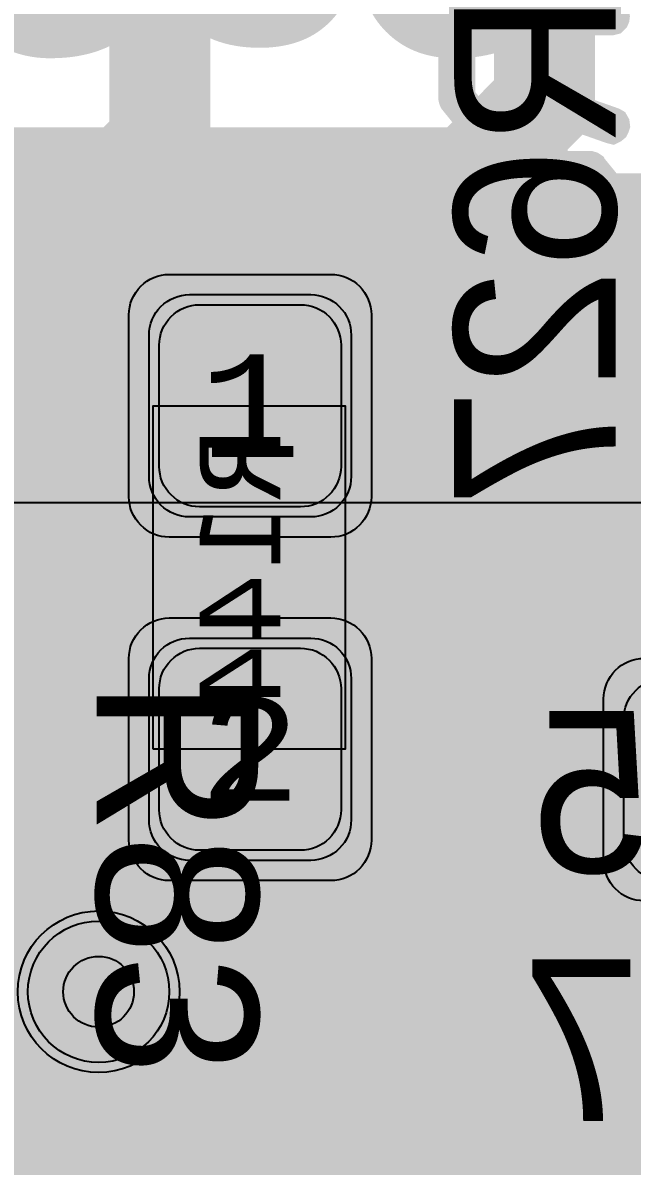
# Model space of a CAD drawing. Extents: x -28 to 199, y -61 to 255.
# Drawn here: x 132.12 to 135.14, y 121.84 to 127.5 of the extents above; entities that cross this region are included whole.
import ezdxf
from ezdxf.enums import TextEntityAlignment as Align

# ---------------------------------------------------------------- set-up
doc = ezdxf.new("R2010")
doc.units = 0
doc.header["$MEASUREMENT"] = 0
for name, color, linetype in [('ASSEMBLY_OUTLINES_BTM', 191, 'CONTINUOUS'), ('ASSEMBLY_OUTLINES_TOP', 102, 'CONTINUOUS'), ('ASSEMBLY_PART_NUMBERS_BTM', 191, 'CONTINUOUS'), ('ASSEMBLY_PART_NUMBERS_TOP', 102, 'CONTINUOUS'), ('ASSEMBLY_REF_DES_BTM', 191, 'CONTINUOUS'), ('DRILL_DRAWING', 21, 'CONTINUOUS'), ('GENERATED_SILKSCREEN_BTM', 255, 'CONTINUOUS'), ('GENERATED_SILKSCREEN_TOP', 140, 'CONTINUOUS'), ('PART_PADS_SMD_BTM', 10, 'CONTINUOUS'), ('PART_PADS_SMD_TOP', 150, 'CONTINUOUS'), ('PIN_NUMBERS_BTM', 8, 'CONTINUOUS'), ('PIN_NUMBERS_TOP', 8, 'CONTINUOUS'), ('PLACEMENT_OUTLINES_BTM', 222, 'CONTINUOUS'), ('PLACEMENT_OUTLINES_TOP', 130, 'CONTINUOUS'), ('PLANE_SHAPES_LAYER_2', 230, 'CONTINUOUS'), ('PLANE_SHAPES_LAYER_3', 81, 'CONTINUOUS'), ('SILKSCREEN_OUTLINES_BTM', 211, 'CONTINUOUS'), ('SILKSCREEN_OUTLINES_TOP', 150, 'CONTINUOUS'), ('SILKSCREEN_REF_DES_BTM', 211, 'CONTINUOUS'), ('SILKSCREEN_REF_DES_TOP', 150, 'CONTINUOUS'), ('SOLDERMASK_PADS_BTM', 12, 'CONTINUOUS'), ('SOLDERMASK_PADS_TOP', 180, 'CONTINUOUS'), ('SOLDERPASTE_PADS_BTM', 12, 'CONTINUOUS'), ('TRACES_LAYER_2', 230, 'CONTINUOUS'), ('TRACES_LAYER_3', 81, 'CONTINUOUS'), ('TRACES_LAYER_BOTTOM', 10, 'CONTINUOUS'), ('TRACES_LAYER_TOP', 150, 'CONTINUOUS'), ('VIA_HOLES_LAYER_2', 30, 'CONTINUOUS'), ('VIA_HOLES_LAYER_3', 30, 'CONTINUOUS'), ('VIA_HOLES_LAYER_BOTTOM', 30, 'CONTINUOUS'), ('VIA_HOLES_LAYER_TOP', 30, 'CONTINUOUS'), ('VIA_PADS_LAYER_2', 230, 'CONTINUOUS'), ('VIA_PADS_LAYER_3', 81, 'CONTINUOUS'), ('VIA_PADS_LAYER_BOTTOM', 10, 'CONTINUOUS'), ('VIA_PADS_LAYER_TOP', 150, 'CONTINUOUS')]:
    doc.layers.add(name, color=color, linetype=linetype)
doc.styles.add('COURIER_NEW', font='COUR.TTF')
doc.styles.add('VERDANA', font='verdana.TTF')
doc.styles.add('VERIBEST_GERBER_0', font='txt')

msp = doc.modelspace()

# ---------------------------------------------------------------- hatches: boundary and pattern name
at = {"layer": 'PLANE_SHAPES_LAYER_2'}
h = msp.add_hatch(color=256, dxfattribs=at)
h.paths.add_polyline_path([(169.5, 129.25), (149.5, 129.25), (142.25, 122), (142.25, 90.5), (147.5, 90.5), (147.5, 80), (154, 80), (154, 69.25), (131.75, 69.25), (131.75, 73.25), (121.25, 73.25), (121.25, 81), (110.5, 81), (110.5, 125.75), (106.5, 125.75), (106.5, 128.75), (93.5, 128.75), (93.5, 120.25), (91.75, 120.25), (91.75, 121.5), (80, 121.5), (80, 118.25), (73.25, 118.25), (73.25, 124.5), (67.5, 124.5), (67.5, 128), (57.75, 128), (57.75, 120.25), (55.25, 120.25), (55.25, 121.5), (47.5, 121.5), (47.5, 119), (35, 119), (35, 134.75), (32.75, 134.75), (32.75, 159.75), (29.25, 159.75), (29.25, 175.25), (22.5, 175.25), (22.5, 195.25), (17.25, 195.25), (17.25, 198), (22.5, 198), (22.5, 216.5), (40.25, 216.5), (40.25, 235.5), (54.5, 235.5), (54.5, 254), (87.25, 254), (87.25, 236.25), (86.25, 236.25), (86.25, 228.75), (81, 228.75), (81, 218.75), (95.25, 218.75), (95.25, 194.5), (87, 194.5), (87, 172), (131.1, 172), (131.1, 208.75), (115.5, 208.75), (115.5, 213.75), (106.75, 213.75), (106.75, 218.75), (110.25, 222.25), (110.25, 226.25), (142.5, 226.25), (142.5, 221.5), (160.5, 221.5), (160.5, 240.75), (169.5, 240.75)])
h.paths.add_polyline_path([(35.5, 149.5), (41.75, 149.5), (41.75, 152), (39.25, 152), (39.25, 154), (37.75, 154), (37.75, 152), (35.5, 152)], flags=16)
h.paths.add_polyline_path([(37.5, 125.75), (37.5, 128.75), (42.75, 128.75), (42.75, 125.75)], flags=16)
h.paths.add_polyline_path([(52, 127.75), (52, 130.75), (54.25, 130.75), (54.25, 127.75)], flags=16)
h.paths.add_polyline_path([(50.75, 219.5), (50.75, 226.5), (71.75, 226.5), (71.75, 219.5)], flags=16)
h.paths.add_polyline_path([(66.5, 150.75), (66.5, 177.5), (72.25, 177.5), (72.25, 150.75)], flags=16)
h.paths.add_polyline_path([(47.25, 185.25), (73, 185.25), (73, 188.25), (70.25, 188.25), (70.25, 191), (47.25, 191)], flags=16)
h.paths.add_polyline_path([(84.5, 208), (84.5, 212.75), (85, 212.75), (85, 208)], flags=16)
h.paths.add_polyline_path([(61.5, 137.25), (87.75, 137.25), (87.75, 140.5), (84.75, 140.5), (84.75, 143), (61.5, 143)], flags=16)
h.paths.add_polyline_path([(88.75, 127), (88.75, 130), (91, 130), (91, 127)], flags=16)
h.paths.add_polyline_path([(85.5, 130.25), (85.5, 132.5), (91, 132.5), (91, 130.25)], flags=16)
h.paths.add_polyline_path([(108.75, 142.25), (135.75, 142.25), (135.75, 145.75), (132.25, 145.75), (132.25, 149), (108.75, 149)], flags=16)
h.paths.add_polyline_path([(114.25, 126.75), (140.75, 126.75), (140.75, 129.75), (137.25, 129.75), (137.25, 133), (114.25, 133)], flags=16)
h.paths.add_polyline_path([(155.25, 180.25), (166.25, 180.25), (166.25, 186.25), (152.25, 186.25), (152.25, 183), (155.25, 183)], flags=16)
at = {"layer": 'PLANE_SHAPES_LAYER_3'}
h = msp.add_hatch(color=256, dxfattribs=at)
h.paths.add_polyline_path([(169.5, 129.25), (149.5, 129.25), (142.25, 122), (142.25, 90.5), (147.5, 90.5), (147.5, 80), (154, 80), (154, 69.25), (131.75, 69.25), (131.75, 73.25), (121.25, 73.25), (121.25, 81), (110.5, 81), (110.5, 125.75), (106.5, 125.75), (106.5, 128.75), (93.5, 128.75), (93.5, 120.25), (91.75, 120.25), (91.75, 121.5), (80, 121.5), (80, 118.25), (73.25, 118.25), (73.25, 124.5), (67.5, 124.5), (67.5, 127.75), (58.25, 127.75), (58.25, 130.25), (88.75, 130.25), (88.75, 127), (91, 127), (91, 132.5), (55, 132.5), (55, 131.25), (52, 131.25), (52, 127.75), (55, 127.75), (55, 127.25), (57.75, 127.25), (57.75, 120.25), (55.25, 120.25), (55.25, 121.5), (47.5, 121.5), (47.5, 119), (35, 119), (35, 134.75), (32.75, 134.75), (32.75, 159.75), (29.25, 159.75), (29.25, 175.25), (22.5, 175.25), (22.5, 195.25), (17.25, 195.25), (17.25, 198), (22.5, 198), (22.5, 216.5), (40.25, 216.5), (40.25, 235.5), (54.5, 235.5), (54.5, 254), (87.25, 254), (87.25, 236.25), (86.25, 236.25), (86.25, 228.75), (81, 228.75), (81, 218.75), (95.25, 218.75), (95.25, 194.5), (87, 194.5), (87, 172), (131.1, 172), (131.1, 208.75), (115.5, 208.75), (115.5, 213.75), (106.75, 213.75), (106.75, 218.75), (110.25, 222.25), (110.25, 226.25), (142.5, 226.25), (142.5, 221.5), (160.5, 221.5), (160.5, 240.75), (169.5, 240.75)])
h.paths.add_polyline_path([(35.5, 149.5), (41.75, 149.5), (41.75, 152), (39.25, 152), (39.25, 154), (37.75, 154), (37.75, 152), (35.5, 152)], flags=16)
h.paths.add_polyline_path([(37.5, 125.75), (37.5, 128.75), (42.75, 128.75), (42.75, 125.75)], flags=16)
h.paths.add_polyline_path([(50.75, 219.5), (50.75, 226.5), (71.75, 226.5), (71.75, 219.5)], flags=16)
h.paths.add_polyline_path([(66.5, 150.75), (66.5, 177.5), (72.25, 177.5), (72.25, 150.75)], flags=16)
h.paths.add_polyline_path([(47.25, 185.25), (73, 185.25), (73, 188.25), (70.25, 188.25), (70.25, 191), (47.25, 191)], flags=16)
h.paths.add_polyline_path([(84.5, 208), (84.5, 212.75), (85, 212.75), (85, 208)], flags=16)
h.paths.add_polyline_path([(61.5, 137.25), (87.75, 137.25), (87.75, 140.5), (84.75, 140.5), (84.75, 143), (61.5, 143)], flags=16)
h.paths.add_polyline_path([(108.75, 142.25), (135.75, 142.25), (135.75, 145.75), (132.25, 145.75), (132.25, 149), (108.75, 149)], flags=16)
h.paths.add_polyline_path([(114.25, 126.75), (140.75, 126.75), (140.75, 129.75), (137.25, 129.75), (137.25, 133), (114.25, 133)], flags=16)
h.paths.add_polyline_path([(155.25, 180.25), (166.25, 180.25), (166.25, 186.25), (152.25, 186.25), (152.25, 183), (155.25, 183)], flags=16)
at = {"layer": 'VIA_HOLES_LAYER_2'}
h = msp.add_hatch(color=256, dxfattribs=at)
edge = h.paths.add_edge_path()
edge.add_arc((132.5, 122.7), 0.175, 0, 360)
at = {"layer": 'VIA_HOLES_LAYER_3'}
h = msp.add_hatch(color=256, dxfattribs=at)
edge = h.paths.add_edge_path()
edge.add_arc((132.5, 122.7), 0.175, 0, 360)
at = {"layer": 'VIA_HOLES_LAYER_BOTTOM'}
h = msp.add_hatch(color=256, dxfattribs=at)
edge = h.paths.add_edge_path()
edge.add_arc((132.5, 122.7), 0.175, 0, 360)
at = {"layer": 'VIA_HOLES_LAYER_TOP'}
h = msp.add_hatch(color=256, dxfattribs=at)
edge = h.paths.add_edge_path()
edge.add_arc((132.5, 122.7), 0.175, 0, 360)

# ---------------------------------------------------------------- linework, layer by layer
at = {"layer": 'ASSEMBLY_OUTLINES_BTM'}
msp.add_lwpolyline([(132.77, 123.9), (132.77, 125.6), (133.72, 125.6), (133.72, 123.9)], close=True, dxfattribs=at)
at = {"layer": 'ASSEMBLY_OUTLINES_TOP', "const_width": 0.2}
msp.add_lwpolyline([(110.58, 125.12), (110.58, 134.42), (143.78, 134.42), (143.78, 125.12)], close=True, dxfattribs=at)
at = {"layer": 'GENERATED_SILKSCREEN_BTM', "const_width": 0.15}
for points in [[(134.5608, 126.9756), (134.5592, 126.9732), (134.5552, 126.9724), (134.5512, 126.97), (134.5472, 126.97), (134.3824, 126.97), (134.3784, 126.97), (134.376, 126.9724), (134.3736, 126.9724), (134.3728, 126.9732), (134.372, 126.974), (134.3696, 126.9756), (134.26, 127.1116), (134.2584, 127.1156), (134.2576, 127.118), (134.2568, 127.122), (134.2568, 127.5252), (134.2584, 127.5324), (134.2624, 127.5364), (134.2672, 127.5412), (134.2728, 127.5428), (135.0408, 127.5428), (135.0472, 127.5412), (135.0512, 127.5372), (135.0536, 127.5324), (135.0544, 127.5268), (135.0536, 127.5204), (135.0512, 127.5148), (135.0472, 127.5108), (135.0408, 127.5092), (134.6728, 127.5092), (134.6728, 127.1332), (135.0456, 127.002), (135.0512, 126.9988), (135.0544, 126.9932), (135.0552, 126.9868), (135.0536, 126.982), (135.0512, 126.9772), (135.0464, 126.9732), (135.0416, 126.9708), (135.0352, 126.9724), (134.6624, 127.1036), (134.5608, 126.9756)], [(134.2896, 127.5092), (134.2896, 127.126), (134.3904, 127.002), (134.5392, 127.002), (134.6408, 127.126), (134.6408, 127.5092), (134.2896, 127.5092)], [(134.26, 126.3548), (134.3696, 126.2204), (134.3736, 126.2164), (134.38, 126.2156), (134.384, 126.2164), (134.3888, 126.218), (134.392, 126.2204), (134.3952, 126.2244), (134.3976, 126.2284), (134.3984, 126.2324), (134.3984, 126.2364), (134.396, 126.2396), (134.2896, 126.3708), (134.2896, 126.63), (134.3904, 126.7532), (134.6776, 126.7532), (134.5888, 126.6444), (134.588, 126.6412), (134.5872, 126.6396), (134.5872, 126.6388), (134.5864, 126.6388), (134.5856, 126.6348), (134.5856, 126.3652), (134.5864, 126.362), (134.5872, 126.3612), (134.5872, 126.3604), (134.588, 126.358), (134.5888, 126.3548), (134.6976, 126.2204), (134.7, 126.2196), (134.7008, 126.218), (134.7016, 126.2172), (134.7032, 126.2172), (134.7088, 126.2156), (134.7112, 126.2148), (134.9312, 126.2148), (134.9352, 126.2156), (134.9384, 126.2172), (134.9416, 126.218), (134.944, 126.2204), (135.0536, 126.3548), (135.0552, 126.3588), (135.056, 126.3596), (135.056, 126.3612), (135.0568, 126.3628), (135.0568, 126.3636), (135.0568, 126.3652), (135.0568, 126.6348), (135.056, 126.638), (135.0552, 126.6412), (135.0536, 126.6444), (134.944, 126.7788), (134.9424, 126.7804), (134.9416, 126.782), (134.9392, 126.7836), (134.9336, 126.7852), (134.9312, 126.786), (134.3824, 126.786), (134.3784, 126.7852), (134.3752, 126.7836), (134.3736, 126.782), (134.372, 126.7804), (134.3696, 126.7788), (134.26, 126.6444), (134.2592, 126.6412), (134.2584, 126.6388), (134.2576, 126.638), (134.2568, 126.6348), (134.2568, 126.3652), (134.2576, 126.362), (134.2576, 126.3612), (134.2584, 126.3604), (134.2592, 126.358), (134.26, 126.3548)], [(134.7192, 126.7532), (134.9232, 126.7532), (135.024, 126.63), (135.024, 126.3716), (134.9232, 126.2468), (134.7192, 126.2468), (134.6176, 126.3716), (134.6176, 126.63), (134.7192, 126.7532)], [(134.26, 125.5988), (134.3696, 125.4644), (134.3736, 125.462), (134.3768, 125.4612), (134.3792, 125.4596), (134.3824, 125.4588), (134.492, 125.4588), (134.4944, 125.4596), (134.5, 125.4612), (134.504, 125.462), (134.5056, 125.4644), (134.9384, 125.9972), (135.024, 125.9972), (135.024, 125.4748), (135.0256, 125.4692), (135.0288, 125.4644), (135.0344, 125.462), (135.0408, 125.4612), (135.0464, 125.462), (135.052, 125.4644), (135.0552, 125.4692), (135.0568, 125.4748), (135.0568, 126.014), (135.0552, 126.0204), (135.0512, 126.0244), (135.0472, 126.0284), (135.0408, 126.03), (134.9312, 126.03), (134.9288, 126.0292), (134.9232, 126.0276), (134.9208, 126.026), (134.9192, 126.0244), (134.9176, 126.0228), (134.484, 125.4908), (134.3904, 125.4908), (134.2896, 125.6156), (134.2896, 125.874), (134.396, 126.0044), (134.3976, 126.01), (134.3968, 126.0148), (134.3944, 126.0204), (134.3896, 126.0236), (134.3848, 126.0268), (134.3792, 126.0276), (134.3736, 126.0268), (134.3696, 126.0228), (134.26, 125.8884), (134.2592, 125.8852), (134.2584, 125.8828), (134.2576, 125.882), (134.2568, 125.8788), (134.2568, 125.6092), (134.2576, 125.606), (134.2576, 125.6052), (134.2584, 125.6044), (134.2592, 125.602), (134.26, 125.5988)], [(135.0328, 125.1636), (135.0384, 125.1652), (135.044, 125.1644), (135.0488, 125.1604), (135.052, 125.1564), (135.0536, 125.1508), (135.0544, 125.1452), (135.052, 125.1404), (135.048, 125.1364), (134.2808, 124.7052), (134.2768, 124.7036), (134.2736, 124.7036), (134.2704, 124.7036), (134.2672, 124.7052), (134.2624, 124.7076), (134.2592, 124.7108), (134.2576, 124.7148), (134.2568, 124.7188), (134.2568, 125.2588), (134.2584, 125.2644), (134.2624, 125.2684), (134.2672, 125.2716), (134.2736, 125.2724), (134.2792, 125.2716), (134.2848, 125.2684), (134.2888, 125.2644), (134.2896, 125.2588), (134.2896, 124.746), (135.0328, 125.1636)], [(134.6736, 123.8012), (134.6768, 123.8004), (134.6792, 123.7996), (134.6824, 123.798), (134.7912, 123.71), (134.7912, 124.0436), (134.2688, 124.0436), (134.2632, 124.0452), (134.2584, 124.0484), (134.256, 124.054), (134.2552, 124.0596), (134.256, 124.066), (134.2584, 124.0708), (134.2632, 124.0748), (134.2688, 124.0764), (134.8088, 124.0764), (134.8144, 124.0748), (134.8192, 124.0708), (134.8232, 124.066), (134.8248, 124.0604), (134.8248, 123.6756), (134.824, 123.67), (134.8216, 123.666), (134.8184, 123.6636), (134.8128, 123.662), (134.8096, 123.6604), (134.8056, 123.6596), (134.8016, 123.6604), (134.7984, 123.6628), (134.668, 123.7692), (134.4096, 123.7692), (134.2848, 123.6676), (134.2848, 123.41), (134.4096, 123.31), (134.668, 123.31), (134.7984, 123.4156), (134.804, 123.418), (134.8088, 123.418), (134.8144, 123.4148), (134.8184, 123.4108), (134.8216, 123.4052), (134.8232, 123.3996), (134.8224, 123.3964), (134.8216, 123.394), (134.82, 123.3916), (134.8176, 123.39), (134.6824, 123.2796), (134.68, 123.278), (134.6768, 123.278), (134.6736, 123.2764), (134.404, 123.2764), (134.4024, 123.2764), (134.4008, 123.2772), (134.4, 123.2772), (134.3984, 123.278), (134.3968, 123.278), (134.3936, 123.2796), (134.2584, 123.39), (134.256, 123.3924), (134.2552, 123.394), (134.2536, 123.3988), (134.2528, 123.402), (134.2528, 123.6756), (134.2536, 123.6788), (134.2552, 123.6836), (134.2552, 123.6852), (134.2568, 123.686), (134.2576, 123.6876), (134.2584, 123.6892), (134.3936, 123.798), (134.3976, 123.7996), (134.4008, 123.8004), (134.404, 123.8012), (134.6736, 123.8012)], [(135.5472, 124.0436), (135.0248, 124.0436), (135.0192, 124.0452), (135.0144, 124.0484), (135.012, 124.054), (135.0112, 124.0596), (135.012, 124.066), (135.0144, 124.0708), (135.0192, 124.0748), (135.0248, 124.0764), (135.5648, 124.0764)], [(135.4296, 123.2764), (135.16, 123.2764), (135.1584, 123.2764), (135.1568, 123.2772), (135.156, 123.2772), (135.1544, 123.278), (135.1528, 123.278), (135.1496, 123.2796), (135.0144, 123.39), (135.012, 123.3924), (135.0112, 123.394), (135.0096, 123.3988), (135.0088, 123.402), (135.0088, 123.6756), (135.0096, 123.6788), (135.0112, 123.6836), (135.0112, 123.6852), (135.0128, 123.686), (135.0136, 123.6876), (135.0144, 123.6892), (135.1496, 123.798), (135.1536, 123.7996), (135.1568, 123.8004), (135.16, 123.8012), (135.4296, 123.8012)], [(135.424, 123.7692), (135.1656, 123.7692), (135.0408, 123.6676), (135.0408, 123.41), (135.1656, 123.31), (135.424, 123.31)], [(134.6936, 122.0704), (134.6952, 122.0648), (134.6944, 122.0592), (134.6912, 122.0544), (134.6864, 122.0512), (134.6808, 122.0496), (134.6752, 122.0488), (134.6704, 122.0504), (134.6664, 122.0552), (134.2352, 122.8224), (134.2336, 122.8264), (134.2336, 122.8296), (134.2336, 122.8328), (134.2352, 122.836), (134.2376, 122.8408), (134.2408, 122.844), (134.2448, 122.8456), (134.2488, 122.8464), (134.7888, 122.8464), (134.7944, 122.8448), (134.7992, 122.8408), (134.8016, 122.836), (134.8024, 122.8296), (134.8016, 122.824), (134.7992, 122.8184), (134.7944, 122.8144), (134.7888, 122.8136), (134.276, 122.8136), (134.6936, 122.0704)], [(135.4168, 122.0464), (135.1048, 122.0464), (135.0992, 122.0472), (135.0944, 122.0512), (135.092, 122.0568), (135.0912, 122.0624), (135.092, 122.0688), (135.0944, 122.0744), (135.0992, 122.0776), (135.1048, 122.0792), (135.2456, 122.0792)]]:
    msp.add_lwpolyline(points, dxfattribs=at)
for points in [[(132.770005, 124.457911, 1.22306e-05), (132.769995, 124.457902), (132.769995, 125.042098, 1.22306e-05), (132.770005, 125.042089), (132.770005, 124.457911)], [(133.720005, 124.466156, 1.1642e-05), (133.719995, 124.466164), (133.719995, 125.033836, 1.1642e-05), (133.720005, 125.033844), (133.720005, 124.466156)]]:
    msp.add_lwpolyline(points, format="xyb", dxfattribs=at)
at = {"layer": 'GENERATED_SILKSCREEN_TOP', "const_width": 0.15}
for points in [[(143.780005, 125.12, -0.4142135624), (143.78, 125.119995), (125.184998, 125.119995, 6.3355e-06), (125.185002, 125.120005), (143.779995, 125.120005), (143.779995, 134.419995), (131.984998, 134.419995, 6.3355e-06), (131.985002, 134.420005), (143.78, 134.420005, -0.4142135624), (143.780005, 134.42), (143.780005, 125.12)], [(133.293205, 122.944399), (133.292405, 122.941199), (133.291605, 122.936399, -0.1845275513), (133.291603, 122.936396), (133.289204, 122.933197, -0.0710678132), (133.289203, 122.933196), (133.206804, 122.853197, -0.0710678114), (133.206803, 122.853196), (133.202003, 122.849996, -0.1119910928), (133.202001, 122.849995), (133.198801, 122.849195), (133.195601, 122.848395, -0.0990195147), (133.195599, 122.848395), (133.0004, 122.848395, -0.2360679784), (133.000396, 122.848397), (132.9988, 122.849195), (132.998001, 122.849195, -0.1454891684), (132.997998, 122.849195), (132.9212, 122.874794), (132.891682, 122.864955, 6.3355e-06), (132.891678, 122.864965), (132.921198, 122.874805, -0.1865745333), (132.921202, 122.874805), (132.998002, 122.849205), (132.9988, 122.849205, -0.2360679778), (132.998804, 122.849203), (133.0004, 122.848405), (133.195599, 122.848405), (133.198799, 122.849205), (133.201998, 122.850005), (133.206797, 122.853204), (133.289196, 122.933203), (133.291595, 122.936402), (133.292395, 122.941201), (133.293195, 122.944401), (133.293195, 123.240398), (133.292395, 123.242798), (133.292395, 123.242799), (133.291595, 123.245998), (133.289196, 123.249197), (133.206797, 123.329196), (133.202798, 123.332395), (133.198798, 123.333995), (132.998803, 123.333995), (132.998004, 123.333196, -0.1622776609), (132.998001, 123.333195), (132.921202, 123.307595, -0.1865745338), (132.921198, 123.307595), (132.844399, 123.333195, -0.1622776609), (132.844396, 123.333196), (132.843597, 123.333995), (132.5868, 123.333995), (132.583605, 123.332397, -0.0710678114), (132.583604, 123.332396), (132.580404, 123.329196, -0.1119910925), (132.580402, 123.329195), (132.498005, 123.249198, -0.1119910928), (132.498004, 123.249196), (132.494804, 123.245996), (132.494005, 123.242799), (132.494005, 123.242798), (132.493205, 123.240398), (132.493205, 123.124946, 5.8824e-06), (132.493195, 123.124946), (132.493195, 123.240402), (132.493995, 123.242802, -0.049388989), (132.493995, 123.242803), (132.494795, 123.246001, -0.1667818979), (132.494796, 123.246004), (132.497996, 123.249204, -0.1119910925), (132.497998, 123.249205), (132.580395, 123.329202, -0.1119910934), (132.580396, 123.329204), (132.583596, 123.332404, -0.2617450015), (132.583601, 123.332405), (132.586796, 123.334003, -0.2360679784), (132.5868, 123.334005), (132.843598, 123.334005, -0.36246461), (132.843604, 123.334004), (132.844404, 123.333205), (132.9212, 123.307606), (132.997997, 123.333205), (132.998796, 123.334004, -0.36246461), (132.998802, 123.334005), (133.198799, 123.334005, -0.1454891684), (133.198802, 123.334005), (133.202802, 123.332405, -0.1622776602), (133.202804, 123.332403), (133.206803, 123.329204, -0.0710678114), (133.206804, 123.329203), (133.289203, 123.249204, -0.0710678132), (133.289204, 123.249203), (133.291603, 123.246004, -0.1845275513), (133.291605, 123.246001), (133.292405, 123.242803, -0.0493889887), (133.292405, 123.242802), (133.293205, 123.240402), (133.293205, 122.944399)], [(132.904405, 122.9036, -0.3066784418), (132.904402, 122.903595), (132.877815, 122.89463, 6.0563e-06), (132.87781, 122.894639), (132.904395, 122.903604), (132.904395, 123.280396), (132.835599, 123.301995), (132.598803, 123.301995), (132.526005, 123.229997), (132.526005, 123.124204, 5.8824e-06), (132.525995, 123.124204), (132.525995, 123.23, -0.2133768054), (132.525996, 123.230004), (132.526005, 123.230013), (132.598796, 123.302004, -0.3624646097), (132.598802, 123.302005), (132.835599, 123.302005, -0.0990195136), (132.835601, 123.302005), (132.904401, 123.280405, -0.3575107652), (132.904405, 123.2804), (132.904405, 122.9036)], [(133.293205, 122.217199), (133.292405, 122.213199, -0.184527552), (133.292403, 122.213196), (133.291605, 122.2116), (133.291605, 122.211598), (133.290005, 122.206798, -0.184527552), (133.290003, 122.206795), (133.180404, 122.071597, -0.0710678114), (133.180403, 122.071596), (133.177203, 122.069196, -0.111991093), (133.177201, 122.069195), (133.173202, 122.068395), (133.170803, 122.066796, -0.1119910925), (133.170801, 122.066795), (133.167601, 122.065995, -0.0990195133), (133.167599, 122.065995), (133.002801, 122.065995, -0.1454891684), (133.002798, 122.065995), (133.000398, 122.066795, -0.0710678114), (133.000397, 122.066796), (132.994799, 122.068395), (132.9916, 122.069195, -0.2133768076), (132.991596, 122.069196), (132.989196, 122.071596, -0.1119910921), (132.989195, 122.071598), (132.8932, 122.189192), (132.797204, 122.071597, -0.2360679769), (132.7972, 122.071595), (132.795605, 122.070797, -0.0710678117), (132.795604, 122.070796), (132.793204, 122.068396, -0.36246461), (132.793198, 122.068395), (132.791601, 122.068395), (132.786003, 122.066796, -0.0710678117), (132.786002, 122.066795), (132.783602, 122.065995, -0.1454891684), (132.783599, 122.065995), (132.618801, 122.065995, -0.0990195133), (132.618799, 122.065995), (132.614799, 122.066795, -0.184527552), (132.614796, 122.066797), (132.6116, 122.068395, -0.0493889889), (132.611599, 122.068395), (132.6084, 122.069195, -0.2133768064), (132.608396, 122.069196), (132.605996, 122.071596, -0.1119910927), (132.605995, 122.071598), (132.496396, 122.206797, -0.1622776608), (132.496395, 122.2068), (132.494797, 122.209995, -0.0710678119), (132.494796, 122.209996), (132.493996, 122.210796, -0.2133768073), (132.493995, 122.2108), (132.493995, 122.213997), (132.493196, 122.214796, -0.2133768063), (132.493195, 122.2148), (132.493195, 122.275054, 5.8824e-06), (132.493205, 122.275054), (132.493205, 122.214803), (132.494004, 122.214004, -0.2133768072), (132.494005, 122.214), (132.494005, 122.210803), (132.494804, 122.210004, -0.213376807), (132.494805, 122.21), (132.496403, 122.206804, -0.0710678132), (132.496404, 122.206803), (132.606002, 122.071605, -0.1119910941), (132.606004, 122.071604), (132.608404, 122.069204), (132.611601, 122.068405, -0.184527552), (132.611604, 122.068403), (132.6148, 122.066805, -0.0493889889), (132.614801, 122.066805), (132.618801, 122.066005), (132.783598, 122.066005), (132.785998, 122.066805, -0.0990195133), (132.786, 122.066805), (132.791599, 122.068405, -0.0990195147), (132.791601, 122.068405), (132.793197, 122.068405), (132.795596, 122.070804, -0.2617450027), (132.795601, 122.070805), (132.797196, 122.071603), (132.893196, 122.189203, -0.4999999996), (132.893204, 122.189203), (132.989202, 122.071605, -0.111991093), (132.989204, 122.071604), (132.991604, 122.069204), (132.994801, 122.068405, -0.0493889889), (132.994802, 122.068405), (133.0004, 122.066805, -0.0990195133), (133.000402, 122.066805), (133.002802, 122.066005), (133.167599, 122.066005), (133.170798, 122.066805), (133.173197, 122.068404, -0.1119910937), (133.173199, 122.068405), (133.177198, 122.069205), (133.180397, 122.071604), (133.289995, 122.206802), (133.291595, 122.211602, -0.1845275529), (133.291597, 122.211605), (133.292395, 122.2132), (133.292395, 122.213201), (133.293195, 122.217201), (133.293195, 122.486799), (133.292396, 122.489996), (133.291596, 122.490796, -0.0908850657), (133.291595, 122.490798), (133.289995, 122.495598), (133.180398, 122.630795, -0.1119910928), (133.180396, 122.630796), (133.176397, 122.634795), (133.176397, 122.634796), (133.173998, 122.635595), (133.171601, 122.635595), (133.166001, 122.634795, -0.0493889889), (133.166, 122.634795), (133.160404, 122.631597, -0.0710678117), (133.160403, 122.631596), (133.155603, 122.627596), (133.153205, 122.6228), (133.153205, 122.622799), (133.152405, 122.6172), (133.154005, 122.611602), (133.260404, 122.481203, -0.1622776602), (133.260405, 122.4812), (133.260405, 122.2228, -0.1622776608), (133.260404, 122.222797), (133.159604, 122.097997, -0.2360679775), (133.1596, 122.097995), (133.0108, 122.097995, -0.2360679775), (133.010796, 122.097997), (132.909196, 122.221197, -0.1622776602), (132.909195, 122.2212), (132.909195, 122.353999), (132.907595, 122.360398), (132.904397, 122.364395), (132.898798, 122.366795), (132.8932, 122.367595), (132.887602, 122.366795), (132.882003, 122.364395), (132.878805, 122.360398), (132.877205, 122.353999), (132.877205, 122.2212, -0.1622776593), (132.877204, 122.221197), (132.775604, 122.097997, -0.2360679775), (132.7756, 122.097995), (132.6268, 122.097995, -0.2360679775), (132.626796, 122.097997), (132.525996, 122.222797, -0.1622776599), (132.525995, 122.2228), (132.525995, 122.275796, 5.8824e-06), (132.526005, 122.275796), (132.526005, 122.222802), (132.626802, 122.098005), (132.775598, 122.098005), (132.877195, 122.221202), (132.877195, 122.354001), (132.878795, 122.360401, -0.184527552), (132.878797, 122.360404), (132.881996, 122.364402, -0.1845275532), (132.881998, 122.364405), (132.887598, 122.366805, -0.1454891684), (132.887601, 122.366805), (132.893199, 122.367605, -0.0990195133), (132.893201, 122.367605), (132.898799, 122.366805, -0.1454891684), (132.898802, 122.366805), (132.904402, 122.364405, -0.1845275529), (132.904404, 122.364402), (132.907603, 122.360404, -0.1845275529), (132.907605, 122.360401), (132.909205, 122.354001), (132.909205, 122.221202), (133.010802, 122.098005), (133.159598, 122.098005), (133.260395, 122.222802), (133.260395, 122.481198), (133.153997, 122.611596, -0.1845275525), (133.153995, 122.611599), (133.152395, 122.617199), (133.152395, 122.617201), (133.153195, 122.622801, -0.1845275529), (133.153197, 122.622804), (133.155595, 122.6276, -0.2360679779), (133.155597, 122.627604), (133.160397, 122.631604, -0.1622776613), (133.1604, 122.631605), (133.165996, 122.634803, -0.184527552), (133.165999, 122.634805), (133.171599, 122.635605, -0.0990195147), (133.171601, 122.635605), (133.173999, 122.635605, -0.1454891684), (133.174002, 122.635605), (133.176401, 122.634805, -0.1622776597), (133.176404, 122.634804), (133.180404, 122.630804, -0.1119910922), (133.180405, 122.630802), (133.290003, 122.495605, -0.1845275513), (133.290005, 122.495602), (133.291605, 122.490804), (133.292404, 122.490004, -0.1622776593), (133.292405, 122.490001), (133.293205, 122.486801), (133.293205, 122.217199)]]:
    msp.add_lwpolyline(points, format="xyb", dxfattribs=at)
for points in [[(132.9892, 123.5756), (132.9908, 123.5732), (132.9948, 123.5724), (132.9988, 123.57), (133.0028, 123.57), (133.1676, 123.57), (133.1716, 123.57), (133.174, 123.5724), (133.1764, 123.5724), (133.1772, 123.5732), (133.178, 123.574), (133.1804, 123.5756), (133.29, 123.7116), (133.2916, 123.7156), (133.2924, 123.718), (133.2932, 123.722), (133.2932, 124.1252), (133.2916, 124.1324), (133.2876, 124.1364), (133.2836, 124.1412), (133.2772, 124.1428), (132.5092, 124.1428), (132.5028, 124.1412), (132.4988, 124.1372), (132.4964, 124.1324), (132.4956, 124.1268), (132.4964, 124.1204), (132.4988, 124.1148), (132.5028, 124.1108), (132.5092, 124.1092), (132.8772, 124.1092), (132.8772, 123.7332), (132.5044, 123.602), (132.4988, 123.5988), (132.4956, 123.5932), (132.4948, 123.5868), (132.4964, 123.582), (132.4996, 123.5772), (132.5036, 123.5732), (132.5084, 123.5708), (132.5148, 123.5724), (132.8876, 123.7036), (132.9892, 123.5756)], [(133.2604, 124.1092), (133.2604, 123.726), (133.1596, 123.602), (133.0108, 123.602), (132.9092, 123.726), (132.9092, 124.1092), (133.2604, 124.1092)], [(133.1868, 123.302), (133.0052, 123.302), (132.9364, 123.2804), (132.9364, 122.9036), (133.0052, 122.8804), (133.1868, 122.8804), (133.2604, 122.9508), (133.2604, 123.23), (133.1868, 123.302)]]:
    msp.add_lwpolyline(points, dxfattribs=at)
at = {"layer": 'PART_PADS_SMD_BTM'}
for points in [[(133.55, 126.15, -0.4142135624), (133.75, 125.95), (133.75, 125.25, -0.4142135624), (133.55, 125.05), (132.95, 125.05, -0.4142135624), (132.75, 125.25), (132.75, 125.95, -0.4142135624), (132.95, 126.15)], [(133.55, 124.45, -0.4142135624), (133.75, 124.25), (133.75, 123.55, -0.4142135624), (133.55, 123.35), (132.95, 123.35, -0.4142135624), (132.75, 123.55), (132.75, 124.25, -0.4142135624), (132.95, 124.45)]]:
    msp.add_lwpolyline(points, format="xyb", close=True, dxfattribs=at)
at = {"layer": 'PART_PADS_SMD_TOP'}
msp.add_lwpolyline([(136.2, 123.45, -0.4142135624), (136, 123.25), (135.3, 123.25, -0.4142135624), (135.1, 123.45), (135.1, 124.05, -0.4142135624), (135.3, 124.25), (136, 124.25, -0.4142135624), (136.2, 124.05)], format="xyb", close=True, dxfattribs=at)
at = {"layer": 'PLACEMENT_OUTLINES_BTM'}
msp.add_lwpolyline([(132.77, 123.9), (132.77, 125.6), (133.72, 125.6), (133.72, 123.9)], close=True, dxfattribs=at)
at = {"layer": 'PLACEMENT_OUTLINES_TOP'}
msp.add_lwpolyline([(110.58, 125.12), (110.58, 134.42), (143.78, 134.42), (143.78, 125.12)], close=True, dxfattribs=at)
at = {"layer": 'SILKSCREEN_OUTLINES_BTM'}
msp.add_lwpolyline([(132.77, 123.9), (132.77, 125.6), (133.72, 125.6), (133.72, 123.9)], close=True, dxfattribs=at)
at = {"layer": 'SILKSCREEN_OUTLINES_TOP'}
msp.add_lwpolyline([(110.58, 125.12), (110.58, 134.42), (143.78, 134.42), (143.78, 125.12)], close=True, dxfattribs=at)
at = {"layer": 'SOLDERMASK_PADS_BTM'}
for points in [[(133.65, 126.25, -0.4142135624), (133.85, 126.05), (133.85, 125.15, -0.4142135624), (133.65, 124.95), (132.85, 124.95, -0.4142135624), (132.65, 125.15), (132.65, 126.05, -0.4142135624), (132.85, 126.25)], [(133.65, 124.55, -0.4142135624), (133.85, 124.35), (133.85, 123.45, -0.4142135624), (133.65, 123.25), (132.85, 123.25, -0.4142135624), (132.65, 123.45), (132.65, 124.35, -0.4142135624), (132.85, 124.55)]]:
    msp.add_lwpolyline(points, format="xyb", close=True, dxfattribs=at)
at = {"layer": 'SOLDERMASK_PADS_TOP'}
msp.add_lwpolyline([(136.3, 123.35, -0.4142135624), (136.1, 123.15), (135.2, 123.15, -0.4142135624), (135, 123.35), (135, 124.15, -0.4142135624), (135.2, 124.35), (136.1, 124.35, -0.4142135624), (136.3, 124.15)], format="xyb", close=True, dxfattribs=at)
at = {"layer": 'SOLDERPASTE_PADS_BTM'}
for points in [[(133.5, 126.1, -0.4142135624), (133.7, 125.9), (133.7, 125.3, -0.4142135624), (133.5, 125.1), (133, 125.1, -0.4142135624), (132.8, 125.3), (132.8, 125.9, -0.4142135624), (133, 126.1)], [(133.5, 124.4, -0.4142135624), (133.7, 124.2), (133.7, 123.6, -0.4142135624), (133.5, 123.4), (133, 123.4, -0.4142135624), (132.8, 123.6), (132.8, 124.2, -0.4142135624), (133, 124.4)]]:
    msp.add_lwpolyline(points, format="xyb", close=True, dxfattribs=at)
at = {"layer": 'TRACES_LAYER_2', "const_width": 0.5}
msp.add_lwpolyline([(136, 105.7), (134.162254, 107.537746), (134.162254, 111.512254), (136.923726, 114.273726), (136.923726, 116.165677), (132.5, 120.589403), (132.5, 122.7)], dxfattribs=at)
at = {"layer": 'TRACES_LAYER_3', "const_width": 0.5}
msp.add_lwpolyline([(126.9, 120.4), (128.031371, 120.4), (130.331371, 122.7), (132.5, 122.7)], dxfattribs=at)
at = {"layer": 'TRACES_LAYER_BOTTOM'}
for points, const_width in [([(133.25, 125.6), (133.25, 125.65), (134.707844, 127.107844), (134.707844, 129.862156), (133.53, 131.04)], 0.5), ([(133.25, 123.9), (135.551573, 123.9), (136.155573, 124.504), (145.015396, 124.504), (151.311396, 130.8), (153.5, 130.8)], 0.5), ([(133.53, 128.5), (132.803801, 127.773801), (132.803801, 126.903801), (131.5, 125.6)], 0.5), ([(131.5, 123.9), (131.5, 123.85), (132.5, 122.85), (132.5, 122.7)], 0.5), ([(151.85, 76.5), (151.372167, 76.5), (151.372167, 77.325), (146.204785, 82.492382), (146.204785, 91.474285), (140.882213, 96.796857), (140.882213, 118.741279), (137.753265, 121.870227), (128.688428, 121.870227), (127.75, 122.808655), (127.75, 123.9)], 0.35), ([(141.6, 112.3), (141.6, 118.975655), (137.931478, 122.644177), (133.678823, 122.644177), (133.25, 123.073), (133.25, 123.9)], 0.35)]:
    msp.add_lwpolyline(points, dxfattribs=dict(at, const_width=const_width))
at = {"layer": 'TRACES_LAYER_TOP', "const_width": 0.5}
for points in [[(135.65, 123.75), (133.846063, 123.75), (131.716199, 125.879864), (131.716199, 127.773801), (130.99, 128.5)], [(137.25, 122.1), (133.1, 122.1), (132.5, 122.7)]]:
    msp.add_lwpolyline(points, dxfattribs=at)
at = {"layer": 'VIA_HOLES_LAYER_2'}
msp.add_circle((132.5, 122.7), 0.175, dxfattribs=at)
at = {"layer": 'VIA_HOLES_LAYER_3'}
msp.add_circle((132.5, 122.7), 0.175, dxfattribs=at)
at = {"layer": 'VIA_HOLES_LAYER_BOTTOM'}
msp.add_circle((132.5, 122.7), 0.175, dxfattribs=at)
at = {"layer": 'VIA_HOLES_LAYER_TOP'}
msp.add_circle((132.5, 122.7), 0.175, dxfattribs=at)
at = {"layer": 'VIA_PADS_LAYER_2'}
msp.add_circle((132.5, 122.7), 0.4, dxfattribs=at)
at = {"layer": 'VIA_PADS_LAYER_3'}
msp.add_circle((132.5, 122.7), 0.4, dxfattribs=at)
at = {"layer": 'VIA_PADS_LAYER_BOTTOM'}
msp.add_circle((132.5, 122.7), 0.35, dxfattribs=at)
at = {"layer": 'VIA_PADS_LAYER_TOP'}
msp.add_circle((132.5, 122.7), 0.35, dxfattribs=at)

# ---------------------------------------------------------------- texts
at = {"layer": 'ASSEMBLY_PART_NUMBERS_BTM', "style": 'VERIBEST_GERBER_0', "text_generation_flag": 2}
for s, p in [('ERJ-3EKF2000V', (130.79, 134.75)), ('ERJ-3EKF2000V', (132.79, 134.75)), ('ERJ-3EKF2700V', (132.29, 124.75)), ('ERJ-3EKF6200V', (134.04, 124.75))]:
    msp.add_text(s, height=2.032, rotation=90, dxfattribs=at).set_placement(p, align=Align.TOP_LEFT)
at = {"layer": 'ASSEMBLY_PART_NUMBERS_TOP', "style": 'VERIBEST_GERBER_0'}
for s, p in [('SBH11-PBPC-D10-ST-BK', (115.75, 125.96)), ('ERJ-3EKF2000V', (125, 125.79))]:
    msp.add_text(s, height=2.032, dxfattribs=at).set_placement(p, align=Align.TOP_LEFT)
at = {"layer": 'ASSEMBLY_REF_DES_BTM', "style": 'VERDANA', "text_generation_flag": 2}
msp.add_text('R144', height=0.4, rotation=90, dxfattribs=at).set_placement((133, 125.5), align=Align.TOP_LEFT)
at = {"layer": 'DRILL_DRAWING', "style": 'VERIBEST_GERBER_0'}
msp.add_text('A', height=2, dxfattribs=at).set_placement((132.5, 122.7), align=Align.MIDDLE_CENTER)
at = {"layer": 'PIN_NUMBERS_BTM', "style": 'COURIER_NEW'}
for s, p in [('1', (133.25, 125.6)), ('2', (133.25, 123.9))]:
    msp.add_text(s, height=0.508, dxfattribs=at).set_placement(p, align=Align.MIDDLE_CENTER)
at = {"layer": 'PIN_NUMBERS_TOP', "style": 'COURIER_NEW'}
for s, p in [('1', (133.25, 125.6)), ('2', (133.25, 123.9))]:
    msp.add_text(s, height=0.508, dxfattribs=at).set_placement(p, align=Align.MIDDLE_CENTER)
at = {"layer": 'SILKSCREEN_REF_DES_BTM', "style": 'VERIBEST_GERBER_0', "text_generation_flag": 2}
msp.add_text('R627', height=0.8, rotation=90, dxfattribs=at).set_placement((134.26, 127.65), align=Align.TOP_LEFT)
for s, p in [('R355', (137.2, 124.09)), ('C217', (137.15, 122.86))]:
    msp.add_text(s, height=0.8, dxfattribs=at).set_placement(p, align=Align.TOP_LEFT)
at = {"layer": 'SILKSCREEN_REF_DES_TOP', "style": 'VERIBEST_GERBER_0'}
msp.add_text('R83', height=0.8, rotation=270, dxfattribs=at).set_placement((133.29, 124.25), align=Align.TOP_LEFT)

doc.saveas('drawing.dxf')
